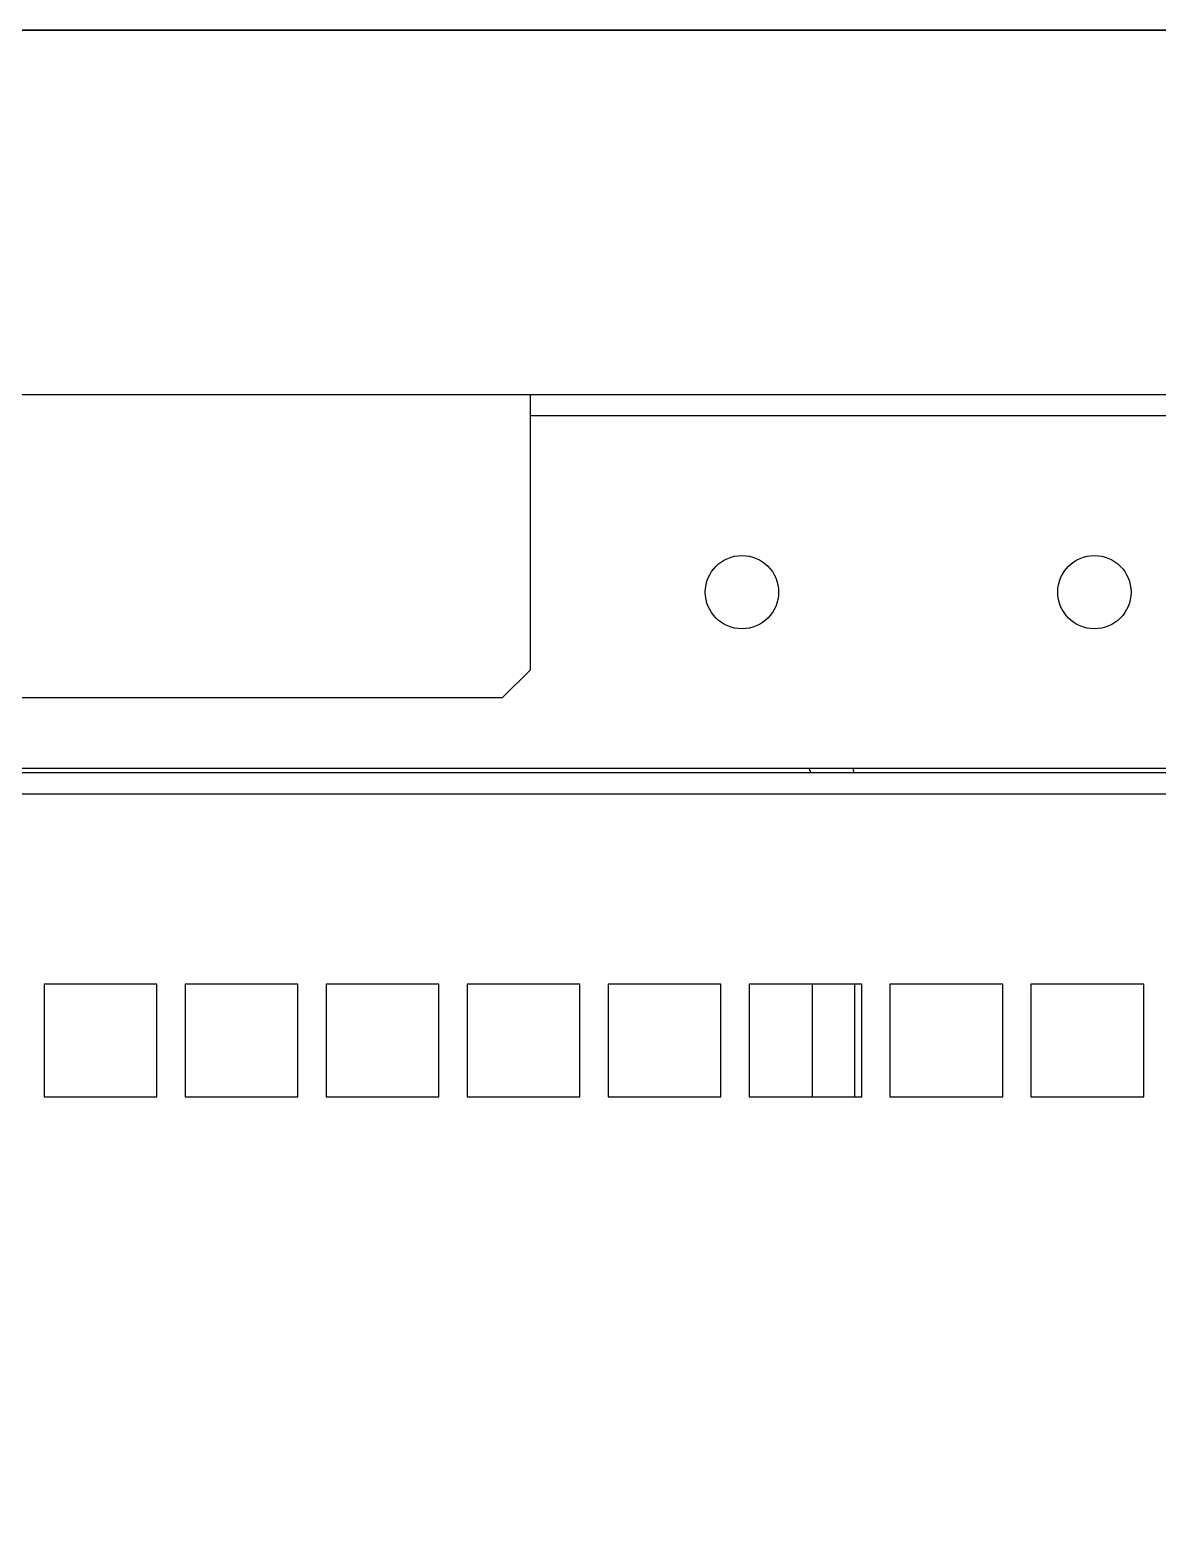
# Model space of a CAD drawing. Header units: millimetres. Extents: x -18178 to 96133, y -22425 to 61598.
# Drawn here: x 42303.5 to 42383.5, y 5300.5 to 5407.2 of the extents above; entities that cross this region are included whole.
import ezdxf

# ---------------------------------------------------------------- set-up
doc = ezdxf.new("R2010")
doc.units = ezdxf.units.MM
for name, color, linetype in [('CH0800FE', 7, 'Continuous'), ('DR0304FE', 7, 'Continuous'), ('EAE-BB-A-OUT-002-KXA 2000A', 131, 'Continuous'), ('EAE-UPS PANEL-VERTV.', 7, 'Continuous'), ('RG0408CU', 7, 'Continuous'), ('RG1112FE', 7, 'Continuous')]:
    doc.layers.add(name, color=color, linetype=linetype)
doc.layers.add('E-ELEC-EQPM', color=7, linetype='Continuous', lineweight=35)

# ---------------------------------------------------------------- blocks, each defined once
blk = doc.blocks.new('A$Ccc32f15b')
at = {"layer": 'CH0800FE', "color": 7, "linetype": 'Continuous'}
blk.add_line((1.07, 41.775), (1.07, 3.875), dxfattribs=at)
for centre in [(0.445, 40.95), (0.445, 39.7)]:
    blk.add_circle(centre, 0.13, dxfattribs=at)
at = {"layer": 'DR0304FE', "color": 7, "linetype": 'Continuous'}
for p, q in [((-0.255, 44.02), (-0.255, 38.95)), ((-0.18, 44.02), (-0.18, 38.95)), ((-0.255, 38.95), (-0.255, 6.6998)), ((-0.175, 38.95), (-0.255, 38.95)), ((0.72, 38.95), (-0.175, 38.95)), ((0.82, 38.85), (0.72, 38.95)), ((0.82, 38.85), (0.82, 6.7998))]:
    blk.add_line(p, q, dxfattribs=at)
at = {"layer": 'RG0408CU', "color": 7, "linetype": 'Continuous'}
for p, q in [((2.235, 40.1), (1.835, 40.1)), ((2.235, 39.95), (1.835, 39.95))]:
    blk.add_line(p, q, dxfattribs=at)
for radius, start, end in [(0.3, 98.1398, 101.0455), (0.15, 106.45, 112.5307)]:
    blk.add_arc((1.1275, 39.8), radius, start, end, dxfattribs=at)
at = {"layer": 'RG1112FE', "color": 7, "linetype": 'Continuous'}
for p, q in [((1.085, 29.45), (1.085, 41.475)), ((1.16, 29.45), (1.16, 41.475)), ((2.235, 41.125), (1.835, 41.125)), ((1.835, 41.125), (1.835, 40.725)), ((2.235, 40.725), (2.235, 41.125)), ((1.835, 40.725), (2.235, 40.725)), ((2.235, 40.625), (1.835, 40.625)), ((1.835, 40.625), (1.835, 40.225)), ((2.235, 40.225), (2.235, 40.625)), ((1.835, 40.225), (2.235, 40.225)), ((2.235, 40.125), (1.835, 40.125)), ((1.835, 40.125), (1.835, 39.725)), ((2.235, 39.725), (2.235, 40.125)), ((1.835, 39.725), (2.235, 39.725)), ((2.235, 39.625), (1.835, 39.625)), ((1.835, 39.625), (1.835, 39.225)), ((2.235, 39.225), (2.235, 39.625)), ((1.835, 39.225), (2.235, 39.225)), ((2.235, 39.125), (1.835, 39.125)), ((1.835, 39.125), (1.835, 38.725)), ((2.235, 38.725), (2.235, 39.125)), ((1.835, 38.725), (2.235, 38.725)), ((2.235, 38.625), (1.835, 38.625)), ((1.835, 38.625), (1.835, 38.225)), ((2.235, 38.225), (2.235, 38.625)), ((1.835, 38.225), (2.235, 38.225)), ((2.235, 38.125), (1.835, 38.125)), ((1.835, 38.125), (1.835, 37.725)), ((2.235, 37.725), (2.235, 38.125)), ((1.835, 37.725), (2.235, 37.725)), ((2.235, 37.625), (1.835, 37.625)), ((1.835, 37.625), (1.835, 37.225)), ((2.235, 37.225), (2.235, 37.625)), ((1.835, 37.225), (2.235, 37.225))]:
    blk.add_line(p, q, dxfattribs=at)
blk = doc.blocks.new('ups-panel')
at = {"layer": 'EAE-UPS PANEL-VERTV.', "xscale": 20, "yscale": 20, "zscale": 20}
blk.add_blockref('A$Ccc32f15b', (5.1, -450.03, 1985.5), dxfattribs=at)

msp = doc.modelspace()

# ---------------------------------------------------------------- linework, layer by layer
at = {"layer": 'E-ELEC-EQPM'}
msp.add_lwpolyline([(41552.5646, 5407.17605), (42467.5646, 5407.17605), (42467.5646, 2753.17605), (41552.5646, 2753.17605)], close=True, dxfattribs=at)

# ---------------------------------------------------------------- block references
at = {"layer": 'EAE-BB-A-OUT-002-KXA 2000A', "rotation": 270}
msp.add_blockref('ups-panel', (42010.0646, 5381.30884), dxfattribs=at)

doc.saveas('drawing.dxf')
